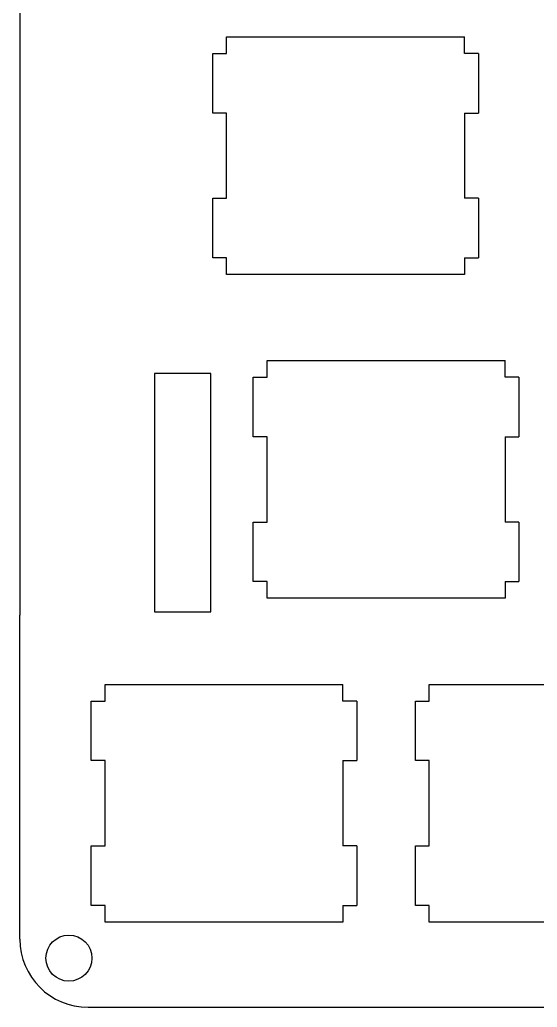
# Model space of a CAD drawing. Extents: x 16 to 306, y 20 to 120.
# Drawn here: x 16 to 46.4, y 19.8 to 77.7 of the extents above; entities that cross this region are included whole.
import ezdxf

# ---------------------------------------------------------------- set-up
doc = ezdxf.new("R2010")
doc.units = 0
doc.layers.add('LAYER_1', color=7, linetype='CONTINUOUS')

msp = doc.modelspace()

# ---------------------------------------------------------------- linework, layer by layer
at = {"layer": 'LAYER_1', "linetype": 'BYBLOCK'}
for p, q in [((16.023, 115.716), (16.023, 42.775)), ((16.023, 23.775), (16.023, 42.775)), ((20.023, 19.775), (280.468, 19.775))]:
    msp.add_line(p, q, dxfattribs=at)
msp.add_lwpolyline([(23.923, 56.968), (23.923, 42.968), (27.223, 42.968), (27.223, 56.968)], close=True, dxfattribs=at)
for points in [[(28.148, 76.718, 0), (28.219, 76.718, 0), (28.422, 76.718, 0), (28.747, 76.718, 0), (29.181, 76.718, 0), (29.712, 76.718, 0), (30.327, 76.718, 0), (31.015, 76.718, 0), (31.763, 76.718, 0), (32.56, 76.718, 0), (33.394, 76.718, 0), (34.251, 76.718, 0), (35.121, 76.718, 0), (35.99, 76.718, 0), (36.848, 76.718, 0), (37.681, 76.718, 0), (38.478, 76.718, 0), (39.226, 76.718, 0), (39.914, 76.718, 0), (40.53, 76.718, 0), (41.06, 76.718, 0), (41.494, 76.718, 0), (41.819, 76.718, 0), (42.023, 76.718, 0), (42.093, 76.718, 0)], [(28.148, 75.739, 0), (28.148, 75.744, 0), (28.148, 75.759, 0), (28.148, 75.781, 0), (28.148, 75.812, 0), (28.148, 75.849, 0), (28.148, 75.892, 0), (28.148, 75.94, 0), (28.148, 75.993, 0), (28.148, 76.049, 0), (28.148, 76.107, 0), (28.148, 76.168, 0), (28.148, 76.229, 0), (28.148, 76.29, 0), (28.148, 76.35, 0), (28.148, 76.408, 0), (28.148, 76.464, 0), (28.148, 76.517, 0), (28.148, 76.565, 0), (28.148, 76.608, 0), (28.148, 76.645, 0), (28.148, 76.676, 0), (28.148, 76.699, 0), (28.148, 76.713, 0), (28.148, 76.718, 0)], [(42.093, 75.739, 0), (42.093, 75.744, 0), (42.093, 75.759, 0), (42.093, 75.781, 0), (42.093, 75.812, 0), (42.093, 75.849, 0), (42.093, 75.892, 0), (42.093, 75.94, 0), (42.093, 75.993, 0), (42.093, 76.049, 0), (42.093, 76.107, 0), (42.093, 76.168, 0), (42.093, 76.229, 0), (42.093, 76.29, 0), (42.093, 76.35, 0), (42.093, 76.408, 0), (42.093, 76.464, 0), (42.093, 76.517, 0), (42.093, 76.565, 0), (42.093, 76.608, 0), (42.093, 76.645, 0), (42.093, 76.676, 0), (42.093, 76.699, 0), (42.093, 76.713, 0), (42.093, 76.718, 0)], [(27.337, 72.245, 0), (27.337, 72.263, 0), (27.337, 72.314, 0), (27.337, 72.396, 0), (27.337, 72.504, 0), (27.337, 72.637, 0), (27.337, 72.791, 0), (27.337, 72.964, 0), (27.337, 73.151, 0), (27.337, 73.351, 0), (27.337, 73.56, 0), (27.337, 73.774, 0), (27.337, 73.992, 0), (27.337, 74.21, 0), (27.337, 74.425, 0), (27.337, 74.634, 0), (27.337, 74.833, 0), (27.337, 75.021, 0), (27.337, 75.193, 0), (27.337, 75.348, 0), (27.337, 75.48, 0), (27.337, 75.589, 0), (27.337, 75.671, 0), (27.337, 75.722, 0), (27.337, 75.739, 0)], [(27.337, 75.739, 0), (27.341, 75.739, 0), (27.353, 75.739, 0), (27.372, 75.739, 0), (27.397, 75.739, 0), (27.428, 75.739, 0), (27.463, 75.739, 0), (27.503, 75.739, 0), (27.547, 75.739, 0), (27.593, 75.739, 0), (27.642, 75.739, 0), (27.692, 75.739, 0), (27.742, 75.739, 0), (27.793, 75.739, 0), (27.843, 75.739, 0), (27.891, 75.739, 0), (27.938, 75.739, 0), (27.981, 75.739, 0), (28.021, 75.739, 0), (28.057, 75.739, 0), (28.088, 75.739, 0), (28.113, 75.739, 0), (28.132, 75.739, 0), (28.144, 75.739, 0), (28.148, 75.739, 0)], [(42.905, 75.739, 0), (42.9, 75.739, 0), (42.889, 75.739, 0), (42.87, 75.739, 0), (42.844, 75.739, 0), (42.814, 75.739, 0), (42.778, 75.739, 0), (42.738, 75.739, 0), (42.694, 75.739, 0), (42.648, 75.739, 0), (42.599, 75.739, 0), (42.549, 75.739, 0), (42.499, 75.739, 0), (42.448, 75.739, 0), (42.398, 75.739, 0), (42.35, 75.739, 0), (42.304, 75.739, 0), (42.26, 75.739, 0), (42.22, 75.739, 0), (42.184, 75.739, 0), (42.153, 75.739, 0), (42.128, 75.739, 0), (42.109, 75.739, 0), (42.097, 75.739, 0), (42.093, 75.739, 0)], [(42.905, 75.739, 0), (42.905, 75.722, 0), (42.905, 75.671, 0), (42.905, 75.589, 0), (42.905, 75.48, 0), (42.905, 75.348, 0), (42.905, 75.193, 0), (42.905, 75.021, 0), (42.905, 74.833, 0), (42.905, 74.634, 0), (42.905, 74.425, 0), (42.905, 74.21, 0), (42.905, 73.992, 0), (42.905, 73.774, 0), (42.905, 73.56, 0), (42.905, 73.351, 0), (42.905, 73.151, 0), (42.905, 72.964, 0), (42.905, 72.791, 0), (42.905, 72.637, 0), (42.905, 72.504, 0), (42.905, 72.396, 0), (42.905, 72.314, 0), (42.905, 72.263, 0), (42.905, 72.245, 0)], [(28.148, 72.245, 0), (28.144, 72.245, 0), (28.132, 72.245, 0), (28.113, 72.245, 0), (28.088, 72.245, 0), (28.057, 72.245, 0), (28.021, 72.245, 0), (27.981, 72.245, 0), (27.938, 72.245, 0), (27.891, 72.245, 0), (27.843, 72.245, 0), (27.793, 72.245, 0), (27.742, 72.245, 0), (27.692, 72.245, 0), (27.642, 72.245, 0), (27.593, 72.245, 0), (27.547, 72.245, 0), (27.503, 72.245, 0), (27.463, 72.245, 0), (27.428, 72.245, 0), (27.397, 72.245, 0), (27.372, 72.245, 0), (27.353, 72.245, 0), (27.341, 72.245, 0), (27.337, 72.245, 0)], [(28.148, 67.245, 0), (28.148, 67.271, 0), (28.148, 67.344, 0), (28.148, 67.46, 0), (28.148, 67.616, 0), (28.148, 67.806, 0), (28.148, 68.027, 0), (28.148, 68.273, 0), (28.148, 68.542, 0), (28.148, 68.827, 0), (28.148, 69.126, 0), (28.148, 69.434, 0), (28.148, 69.745, 0), (28.148, 70.057, 0), (28.148, 70.365, 0), (28.148, 70.663, 0), (28.148, 70.949, 0), (28.148, 71.217, 0), (28.148, 71.464, 0), (28.148, 71.685, 0), (28.148, 71.875, 0), (28.148, 72.031, 0), (28.148, 72.147, 0), (28.148, 72.22, 0), (28.148, 72.245, 0)], [(42.093, 72.245, 0), (42.093, 72.22, 0), (42.093, 72.147, 0), (42.093, 72.031, 0), (42.093, 71.875, 0), (42.093, 71.685, 0), (42.093, 71.464, 0), (42.093, 71.217, 0), (42.093, 70.949, 0), (42.093, 70.663, 0), (42.093, 70.365, 0), (42.093, 70.057, 0), (42.093, 69.745, 0), (42.093, 69.434, 0), (42.093, 69.126, 0), (42.093, 68.827, 0), (42.093, 68.542, 0), (42.093, 68.273, 0), (42.093, 68.027, 0), (42.093, 67.806, 0), (42.093, 67.616, 0), (42.093, 67.46, 0), (42.093, 67.344, 0), (42.093, 67.271, 0), (42.093, 67.245, 0)], [(42.093, 72.245, 0), (42.097, 72.245, 0), (42.109, 72.245, 0), (42.128, 72.245, 0), (42.153, 72.245, 0), (42.184, 72.245, 0), (42.22, 72.245, 0), (42.26, 72.245, 0), (42.304, 72.245, 0), (42.35, 72.245, 0), (42.398, 72.245, 0), (42.448, 72.245, 0), (42.499, 72.245, 0), (42.549, 72.245, 0), (42.599, 72.245, 0), (42.648, 72.245, 0), (42.694, 72.245, 0), (42.738, 72.245, 0), (42.778, 72.245, 0), (42.814, 72.245, 0), (42.844, 72.245, 0), (42.87, 72.245, 0), (42.889, 72.245, 0), (42.9, 72.245, 0), (42.905, 72.245, 0)], [(27.337, 63.751, 0), (27.337, 63.769, 0), (27.337, 63.82, 0), (27.337, 63.902, 0), (27.337, 64.01, 0), (27.337, 64.143, 0), (27.337, 64.297, 0), (27.337, 64.47, 0), (27.337, 64.657, 0), (27.337, 64.857, 0), (27.337, 65.066, 0), (27.337, 65.281, 0), (27.337, 65.498, 0), (27.337, 65.716, 0), (27.337, 65.931, 0), (27.337, 66.14, 0), (27.337, 66.34, 0), (27.337, 66.527, 0), (27.337, 66.699, 0), (27.337, 66.854, 0), (27.337, 66.987, 0), (27.337, 67.095, 0), (27.337, 67.177, 0), (27.337, 67.228, 0), (27.337, 67.245, 0)], [(27.337, 67.245, 0), (27.341, 67.245, 0), (27.353, 67.245, 0), (27.372, 67.245, 0), (27.397, 67.245, 0), (27.428, 67.245, 0), (27.463, 67.245, 0), (27.503, 67.245, 0), (27.547, 67.245, 0), (27.593, 67.245, 0), (27.642, 67.245, 0), (27.692, 67.245, 0), (27.742, 67.245, 0), (27.793, 67.245, 0), (27.843, 67.245, 0), (27.891, 67.245, 0), (27.938, 67.245, 0), (27.981, 67.245, 0), (28.021, 67.245, 0), (28.057, 67.245, 0), (28.088, 67.245, 0), (28.113, 67.245, 0), (28.132, 67.245, 0), (28.144, 67.245, 0), (28.148, 67.245, 0)], [(42.905, 67.245, 0), (42.9, 67.245, 0), (42.889, 67.245, 0), (42.87, 67.245, 0), (42.844, 67.245, 0), (42.814, 67.245, 0), (42.778, 67.245, 0), (42.738, 67.245, 0), (42.694, 67.245, 0), (42.648, 67.245, 0), (42.599, 67.245, 0), (42.549, 67.245, 0), (42.499, 67.245, 0), (42.448, 67.245, 0), (42.398, 67.245, 0), (42.35, 67.245, 0), (42.304, 67.245, 0), (42.26, 67.245, 0), (42.22, 67.245, 0), (42.184, 67.245, 0), (42.153, 67.245, 0), (42.128, 67.245, 0), (42.109, 67.245, 0), (42.097, 67.245, 0), (42.093, 67.245, 0)], [(42.905, 67.245, 0), (42.905, 67.228, 0), (42.905, 67.177, 0), (42.905, 67.095, 0), (42.905, 66.987, 0), (42.905, 66.854, 0), (42.905, 66.699, 0), (42.905, 66.527, 0), (42.905, 66.34, 0), (42.905, 66.14, 0), (42.905, 65.931, 0), (42.905, 65.716, 0), (42.905, 65.498, 0), (42.905, 65.281, 0), (42.905, 65.066, 0), (42.905, 64.857, 0), (42.905, 64.657, 0), (42.905, 64.47, 0), (42.905, 64.297, 0), (42.905, 64.143, 0), (42.905, 64.01, 0), (42.905, 63.902, 0), (42.905, 63.82, 0), (42.905, 63.769, 0), (42.905, 63.751, 0)], [(28.148, 63.751, 0), (28.144, 63.751, 0), (28.132, 63.751, 0), (28.113, 63.751, 0), (28.088, 63.751, 0), (28.057, 63.751, 0), (28.021, 63.751, 0), (27.981, 63.751, 0), (27.938, 63.751, 0), (27.891, 63.751, 0), (27.843, 63.751, 0), (27.793, 63.751, 0), (27.742, 63.751, 0), (27.692, 63.751, 0), (27.642, 63.751, 0), (27.593, 63.751, 0), (27.547, 63.751, 0), (27.503, 63.751, 0), (27.463, 63.751, 0), (27.428, 63.751, 0), (27.397, 63.751, 0), (27.372, 63.751, 0), (27.353, 63.751, 0), (27.341, 63.751, 0), (27.337, 63.751, 0)], [(28.148, 62.773, 0), (28.148, 62.778, 0), (28.148, 62.792, 0), (28.148, 62.815, 0), (28.148, 62.845, 0), (28.148, 62.883, 0), (28.148, 62.926, 0), (28.148, 62.974, 0), (28.148, 63.027, 0), (28.148, 63.082, 0), (28.148, 63.141, 0), (28.148, 63.201, 0), (28.148, 63.262, 0), (28.148, 63.323, 0), (28.148, 63.383, 0), (28.148, 63.442, 0), (28.148, 63.498, 0), (28.148, 63.55, 0), (28.148, 63.599, 0), (28.148, 63.642, 0), (28.148, 63.679, 0), (28.148, 63.709, 0), (28.148, 63.732, 0), (28.148, 63.747, 0), (28.148, 63.751, 0)], [(42.093, 63.751, 0), (42.097, 63.751, 0), (42.109, 63.751, 0), (42.128, 63.751, 0), (42.153, 63.751, 0), (42.184, 63.751, 0), (42.22, 63.751, 0), (42.26, 63.751, 0), (42.304, 63.751, 0), (42.35, 63.751, 0), (42.398, 63.751, 0), (42.448, 63.751, 0), (42.499, 63.751, 0), (42.549, 63.751, 0), (42.599, 63.751, 0), (42.648, 63.751, 0), (42.694, 63.751, 0), (42.738, 63.751, 0), (42.778, 63.751, 0), (42.814, 63.751, 0), (42.844, 63.751, 0), (42.87, 63.751, 0), (42.889, 63.751, 0), (42.9, 63.751, 0), (42.905, 63.751, 0)], [(42.093, 63.751, 0), (42.093, 63.747, 0), (42.093, 63.732, 0), (42.093, 63.709, 0), (42.093, 63.679, 0), (42.093, 63.642, 0), (42.093, 63.599, 0), (42.093, 63.55, 0), (42.093, 63.498, 0), (42.093, 63.442, 0), (42.093, 63.383, 0), (42.093, 63.323, 0), (42.093, 63.262, 0), (42.093, 63.201, 0), (42.093, 63.141, 0), (42.093, 63.082, 0), (42.093, 63.027, 0), (42.093, 62.974, 0), (42.093, 62.926, 0), (42.093, 62.883, 0), (42.093, 62.845, 0), (42.093, 62.815, 0), (42.093, 62.792, 0), (42.093, 62.778, 0), (42.093, 62.773, 0)], [(42.093, 62.773, 0), (42.023, 62.773, 0), (41.819, 62.773, 0), (41.494, 62.773, 0), (41.06, 62.773, 0), (40.53, 62.773, 0), (39.914, 62.773, 0), (39.226, 62.773, 0), (38.478, 62.773, 0), (37.681, 62.773, 0), (36.848, 62.773, 0), (35.99, 62.773, 0), (35.121, 62.773, 0), (34.251, 62.773, 0), (33.394, 62.773, 0), (32.56, 62.773, 0), (31.763, 62.773, 0), (31.015, 62.773, 0), (30.327, 62.773, 0), (29.712, 62.773, 0), (29.181, 62.773, 0), (28.747, 62.773, 0), (28.422, 62.773, 0), (28.219, 62.773, 0), (28.148, 62.773, 0)], [(30.523, 57.718, 0), (30.594, 57.718, 0), (30.797, 57.718, 0), (31.122, 57.718, 0), (31.556, 57.718, 0), (32.087, 57.718, 0), (32.702, 57.718, 0), (33.39, 57.718, 0), (34.138, 57.718, 0), (34.935, 57.718, 0), (35.769, 57.718, 0), (36.626, 57.718, 0), (37.496, 57.718, 0), (38.365, 57.718, 0), (39.223, 57.718, 0), (40.056, 57.718, 0), (40.853, 57.718, 0), (41.601, 57.718, 0), (42.289, 57.718, 0), (42.905, 57.718, 0), (43.435, 57.718, 0), (43.869, 57.718, 0), (44.194, 57.718, 0), (44.398, 57.718, 0), (44.468, 57.718, 0)], [(30.523, 56.739, 0), (30.523, 56.744, 0), (30.523, 56.759, 0), (30.523, 56.781, 0), (30.523, 56.812, 0), (30.523, 56.849, 0), (30.523, 56.892, 0), (30.523, 56.94, 0), (30.523, 56.993, 0), (30.523, 57.049, 0), (30.523, 57.107, 0), (30.523, 57.168, 0), (30.523, 57.229, 0), (30.523, 57.29, 0), (30.523, 57.35, 0), (30.523, 57.408, 0), (30.523, 57.464, 0), (30.523, 57.517, 0), (30.523, 57.565, 0), (30.523, 57.608, 0), (30.523, 57.645, 0), (30.523, 57.676, 0), (30.523, 57.699, 0), (30.523, 57.713, 0), (30.523, 57.718, 0)], [(44.468, 56.739, 0), (44.468, 56.744, 0), (44.468, 56.759, 0), (44.468, 56.781, 0), (44.468, 56.812, 0), (44.468, 56.849, 0), (44.468, 56.892, 0), (44.468, 56.94, 0), (44.468, 56.993, 0), (44.468, 57.049, 0), (44.468, 57.107, 0), (44.468, 57.168, 0), (44.468, 57.229, 0), (44.468, 57.29, 0), (44.468, 57.35, 0), (44.468, 57.408, 0), (44.468, 57.464, 0), (44.468, 57.517, 0), (44.468, 57.565, 0), (44.468, 57.608, 0), (44.468, 57.645, 0), (44.468, 57.676, 0), (44.468, 57.699, 0), (44.468, 57.713, 0), (44.468, 57.718, 0)], [(29.712, 53.245, 0), (29.712, 53.263, 0), (29.712, 53.314, 0), (29.712, 53.396, 0), (29.712, 53.504, 0), (29.712, 53.637, 0), (29.712, 53.791, 0), (29.712, 53.964, 0), (29.712, 54.151, 0), (29.712, 54.351, 0), (29.712, 54.56, 0), (29.712, 54.774, 0), (29.712, 54.992, 0), (29.712, 55.21, 0), (29.712, 55.425, 0), (29.712, 55.634, 0), (29.712, 55.833, 0), (29.712, 56.021, 0), (29.712, 56.193, 0), (29.712, 56.348, 0), (29.712, 56.48, 0), (29.712, 56.589, 0), (29.712, 56.671, 0), (29.712, 56.722, 0), (29.712, 56.739, 0)], [(29.712, 56.739, 0), (29.716, 56.739, 0), (29.728, 56.739, 0), (29.747, 56.739, 0), (29.772, 56.739, 0), (29.803, 56.739, 0), (29.838, 56.739, 0), (29.878, 56.739, 0), (29.922, 56.739, 0), (29.968, 56.739, 0), (30.017, 56.739, 0), (30.067, 56.739, 0), (30.117, 56.739, 0), (30.168, 56.739, 0), (30.218, 56.739, 0), (30.266, 56.739, 0), (30.313, 56.739, 0), (30.356, 56.739, 0), (30.396, 56.739, 0), (30.432, 56.739, 0), (30.463, 56.739, 0), (30.488, 56.739, 0), (30.507, 56.739, 0), (30.519, 56.739, 0), (30.523, 56.739, 0)], [(45.28, 56.739, 0), (45.275, 56.739, 0), (45.264, 56.739, 0), (45.245, 56.739, 0), (45.219, 56.739, 0), (45.189, 56.739, 0), (45.153, 56.739, 0), (45.113, 56.739, 0), (45.069, 56.739, 0), (45.023, 56.739, 0), (44.974, 56.739, 0), (44.924, 56.739, 0), (44.874, 56.739, 0), (44.823, 56.739, 0), (44.773, 56.739, 0), (44.725, 56.739, 0), (44.679, 56.739, 0), (44.635, 56.739, 0), (44.595, 56.739, 0), (44.559, 56.739, 0), (44.528, 56.739, 0), (44.503, 56.739, 0), (44.484, 56.739, 0), (44.472, 56.739, 0), (44.468, 56.739, 0)], [(45.28, 56.739, 0), (45.28, 56.722, 0), (45.28, 56.671, 0), (45.28, 56.589, 0), (45.28, 56.48, 0), (45.28, 56.348, 0), (45.28, 56.193, 0), (45.28, 56.021, 0), (45.28, 55.833, 0), (45.28, 55.634, 0), (45.28, 55.425, 0), (45.28, 55.21, 0), (45.28, 54.992, 0), (45.28, 54.774, 0), (45.28, 54.56, 0), (45.28, 54.351, 0), (45.28, 54.151, 0), (45.28, 53.964, 0), (45.28, 53.791, 0), (45.28, 53.637, 0), (45.28, 53.504, 0), (45.28, 53.396, 0), (45.28, 53.314, 0), (45.28, 53.263, 0), (45.28, 53.245, 0)], [(30.523, 53.245, 0), (30.519, 53.245, 0), (30.507, 53.245, 0), (30.488, 53.245, 0), (30.463, 53.245, 0), (30.432, 53.245, 0), (30.396, 53.245, 0), (30.356, 53.245, 0), (30.313, 53.245, 0), (30.266, 53.245, 0), (30.218, 53.245, 0), (30.168, 53.245, 0), (30.117, 53.245, 0), (30.067, 53.245, 0), (30.017, 53.245, 0), (29.968, 53.245, 0), (29.922, 53.245, 0), (29.878, 53.245, 0), (29.838, 53.245, 0), (29.803, 53.245, 0), (29.772, 53.245, 0), (29.747, 53.245, 0), (29.728, 53.245, 0), (29.716, 53.245, 0), (29.712, 53.245, 0)], [(30.523, 48.245, 0), (30.523, 48.271, 0), (30.523, 48.344, 0), (30.523, 48.46, 0), (30.523, 48.616, 0), (30.523, 48.806, 0), (30.523, 49.027, 0), (30.523, 49.273, 0), (30.523, 49.542, 0), (30.523, 49.827, 0), (30.523, 50.126, 0), (30.523, 50.434, 0), (30.523, 50.745, 0), (30.523, 51.057, 0), (30.523, 51.365, 0), (30.523, 51.663, 0), (30.523, 51.949, 0), (30.523, 52.217, 0), (30.523, 52.464, 0), (30.523, 52.685, 0), (30.523, 52.875, 0), (30.523, 53.031, 0), (30.523, 53.147, 0), (30.523, 53.22, 0), (30.523, 53.245, 0)], [(44.468, 53.245, 0), (44.468, 53.22, 0), (44.468, 53.147, 0), (44.468, 53.031, 0), (44.468, 52.875, 0), (44.468, 52.685, 0), (44.468, 52.464, 0), (44.468, 52.217, 0), (44.468, 51.949, 0), (44.468, 51.663, 0), (44.468, 51.365, 0), (44.468, 51.057, 0), (44.468, 50.745, 0), (44.468, 50.434, 0), (44.468, 50.126, 0), (44.468, 49.827, 0), (44.468, 49.542, 0), (44.468, 49.273, 0), (44.468, 49.027, 0), (44.468, 48.806, 0), (44.468, 48.616, 0), (44.468, 48.46, 0), (44.468, 48.344, 0), (44.468, 48.271, 0), (44.468, 48.245, 0)], [(44.468, 53.245, 0), (44.472, 53.245, 0), (44.484, 53.245, 0), (44.503, 53.245, 0), (44.528, 53.245, 0), (44.559, 53.245, 0), (44.595, 53.245, 0), (44.635, 53.245, 0), (44.679, 53.245, 0), (44.725, 53.245, 0), (44.773, 53.245, 0), (44.823, 53.245, 0), (44.874, 53.245, 0), (44.924, 53.245, 0), (44.974, 53.245, 0), (45.023, 53.245, 0), (45.069, 53.245, 0), (45.113, 53.245, 0), (45.153, 53.245, 0), (45.189, 53.245, 0), (45.219, 53.245, 0), (45.245, 53.245, 0), (45.264, 53.245, 0), (45.275, 53.245, 0), (45.28, 53.245, 0)], [(29.712, 44.751, 0), (29.712, 44.769, 0), (29.712, 44.82, 0), (29.712, 44.902, 0), (29.712, 45.01, 0), (29.712, 45.143, 0), (29.712, 45.297, 0), (29.712, 45.47, 0), (29.712, 45.657, 0), (29.712, 45.857, 0), (29.712, 46.066, 0), (29.712, 46.281, 0), (29.712, 46.498, 0), (29.712, 46.716, 0), (29.712, 46.931, 0), (29.712, 47.14, 0), (29.712, 47.34, 0), (29.712, 47.527, 0), (29.712, 47.699, 0), (29.712, 47.854, 0), (29.712, 47.987, 0), (29.712, 48.095, 0), (29.712, 48.177, 0), (29.712, 48.228, 0), (29.712, 48.245, 0)], [(29.712, 48.245, 0), (29.716, 48.245, 0), (29.728, 48.245, 0), (29.747, 48.245, 0), (29.772, 48.245, 0), (29.803, 48.245, 0), (29.838, 48.245, 0), (29.878, 48.245, 0), (29.922, 48.245, 0), (29.968, 48.245, 0), (30.017, 48.245, 0), (30.067, 48.245, 0), (30.117, 48.245, 0), (30.168, 48.245, 0), (30.218, 48.245, 0), (30.266, 48.245, 0), (30.313, 48.245, 0), (30.356, 48.245, 0), (30.396, 48.245, 0), (30.432, 48.245, 0), (30.463, 48.245, 0), (30.488, 48.245, 0), (30.507, 48.245, 0), (30.519, 48.245, 0), (30.523, 48.245, 0)], [(45.28, 48.245, 0), (45.275, 48.245, 0), (45.264, 48.245, 0), (45.245, 48.245, 0), (45.219, 48.245, 0), (45.189, 48.245, 0), (45.153, 48.245, 0), (45.113, 48.245, 0), (45.069, 48.245, 0), (45.023, 48.245, 0), (44.974, 48.245, 0), (44.924, 48.245, 0), (44.874, 48.245, 0), (44.823, 48.245, 0), (44.773, 48.245, 0), (44.725, 48.245, 0), (44.679, 48.245, 0), (44.635, 48.245, 0), (44.595, 48.245, 0), (44.559, 48.245, 0), (44.528, 48.245, 0), (44.503, 48.245, 0), (44.484, 48.245, 0), (44.472, 48.245, 0), (44.468, 48.245, 0)], [(45.28, 48.245, 0), (45.28, 48.228, 0), (45.28, 48.177, 0), (45.28, 48.095, 0), (45.28, 47.987, 0), (45.28, 47.854, 0), (45.28, 47.699, 0), (45.28, 47.527, 0), (45.28, 47.34, 0), (45.28, 47.14, 0), (45.28, 46.931, 0), (45.28, 46.716, 0), (45.28, 46.498, 0), (45.28, 46.281, 0), (45.28, 46.066, 0), (45.28, 45.857, 0), (45.28, 45.657, 0), (45.28, 45.47, 0), (45.28, 45.297, 0), (45.28, 45.143, 0), (45.28, 45.01, 0), (45.28, 44.902, 0), (45.28, 44.82, 0), (45.28, 44.769, 0), (45.28, 44.751, 0)], [(30.523, 44.751, 0), (30.519, 44.751, 0), (30.507, 44.751, 0), (30.488, 44.751, 0), (30.463, 44.751, 0), (30.432, 44.751, 0), (30.396, 44.751, 0), (30.356, 44.751, 0), (30.313, 44.751, 0), (30.266, 44.751, 0), (30.218, 44.751, 0), (30.168, 44.751, 0), (30.117, 44.751, 0), (30.067, 44.751, 0), (30.017, 44.751, 0), (29.968, 44.751, 0), (29.922, 44.751, 0), (29.878, 44.751, 0), (29.838, 44.751, 0), (29.803, 44.751, 0), (29.772, 44.751, 0), (29.747, 44.751, 0), (29.728, 44.751, 0), (29.716, 44.751, 0), (29.712, 44.751, 0)], [(30.523, 43.773, 0), (30.523, 43.778, 0), (30.523, 43.792, 0), (30.523, 43.815, 0), (30.523, 43.845, 0), (30.523, 43.883, 0), (30.523, 43.926, 0), (30.523, 43.974, 0), (30.523, 44.027, 0), (30.523, 44.082, 0), (30.523, 44.141, 0), (30.523, 44.201, 0), (30.523, 44.262, 0), (30.523, 44.323, 0), (30.523, 44.383, 0), (30.523, 44.442, 0), (30.523, 44.498, 0), (30.523, 44.55, 0), (30.523, 44.599, 0), (30.523, 44.642, 0), (30.523, 44.679, 0), (30.523, 44.709, 0), (30.523, 44.732, 0), (30.523, 44.747, 0), (30.523, 44.751, 0)], [(44.468, 44.751, 0), (44.472, 44.751, 0), (44.484, 44.751, 0), (44.503, 44.751, 0), (44.528, 44.751, 0), (44.559, 44.751, 0), (44.595, 44.751, 0), (44.635, 44.751, 0), (44.679, 44.751, 0), (44.725, 44.751, 0), (44.773, 44.751, 0), (44.823, 44.751, 0), (44.874, 44.751, 0), (44.924, 44.751, 0), (44.974, 44.751, 0), (45.023, 44.751, 0), (45.069, 44.751, 0), (45.113, 44.751, 0), (45.153, 44.751, 0), (45.189, 44.751, 0), (45.219, 44.751, 0), (45.245, 44.751, 0), (45.264, 44.751, 0), (45.275, 44.751, 0), (45.28, 44.751, 0)], [(44.468, 44.751, 0), (44.468, 44.747, 0), (44.468, 44.732, 0), (44.468, 44.709, 0), (44.468, 44.679, 0), (44.468, 44.642, 0), (44.468, 44.599, 0), (44.468, 44.55, 0), (44.468, 44.498, 0), (44.468, 44.442, 0), (44.468, 44.383, 0), (44.468, 44.323, 0), (44.468, 44.262, 0), (44.468, 44.201, 0), (44.468, 44.141, 0), (44.468, 44.082, 0), (44.468, 44.027, 0), (44.468, 43.974, 0), (44.468, 43.926, 0), (44.468, 43.883, 0), (44.468, 43.845, 0), (44.468, 43.815, 0), (44.468, 43.792, 0), (44.468, 43.778, 0), (44.468, 43.773, 0)], [(44.468, 43.773, 0), (44.398, 43.773, 0), (44.194, 43.773, 0), (43.869, 43.773, 0), (43.435, 43.773, 0), (42.905, 43.773, 0), (42.289, 43.773, 0), (41.601, 43.773, 0), (40.853, 43.773, 0), (40.056, 43.773, 0), (39.223, 43.773, 0), (38.365, 43.773, 0), (37.496, 43.773, 0), (36.626, 43.773, 0), (35.769, 43.773, 0), (34.935, 43.773, 0), (34.138, 43.773, 0), (33.39, 43.773, 0), (32.702, 43.773, 0), (32.087, 43.773, 0), (31.556, 43.773, 0), (31.122, 43.773, 0), (30.797, 43.773, 0), (30.594, 43.773, 0), (30.523, 43.773, 0)], [(21.023, 38.718, 0), (21.094, 38.718, 0), (21.297, 38.718, 0), (21.622, 38.718, 0), (22.056, 38.718, 0), (22.587, 38.718, 0), (23.202, 38.718, 0), (23.89, 38.718, 0), (24.638, 38.718, 0), (25.435, 38.718, 0), (26.269, 38.718, 0), (27.126, 38.718, 0), (27.996, 38.718, 0), (28.865, 38.718, 0), (29.723, 38.718, 0), (30.556, 38.718, 0), (31.353, 38.718, 0), (32.101, 38.718, 0), (32.789, 38.718, 0), (33.405, 38.718, 0), (33.935, 38.718, 0), (34.369, 38.718, 0), (34.694, 38.718, 0), (34.898, 38.718, 0), (34.968, 38.718, 0)], [(21.023, 37.739, 0), (21.023, 37.744, 0), (21.023, 37.759, 0), (21.023, 37.781, 0), (21.023, 37.812, 0), (21.023, 37.849, 0), (21.023, 37.892, 0), (21.023, 37.94, 0), (21.023, 37.993, 0), (21.023, 38.049, 0), (21.023, 38.107, 0), (21.023, 38.168, 0), (21.023, 38.229, 0), (21.023, 38.29, 0), (21.023, 38.35, 0), (21.023, 38.408, 0), (21.023, 38.464, 0), (21.023, 38.517, 0), (21.023, 38.565, 0), (21.023, 38.608, 0), (21.023, 38.645, 0), (21.023, 38.676, 0), (21.023, 38.699, 0), (21.023, 38.713, 0), (21.023, 38.718, 0)], [(34.968, 37.739, 0), (34.968, 37.744, 0), (34.968, 37.759, 0), (34.968, 37.781, 0), (34.968, 37.812, 0), (34.968, 37.849, 0), (34.968, 37.892, 0), (34.968, 37.94, 0), (34.968, 37.993, 0), (34.968, 38.049, 0), (34.968, 38.107, 0), (34.968, 38.168, 0), (34.968, 38.229, 0), (34.968, 38.29, 0), (34.968, 38.35, 0), (34.968, 38.408, 0), (34.968, 38.464, 0), (34.968, 38.517, 0), (34.968, 38.565, 0), (34.968, 38.608, 0), (34.968, 38.645, 0), (34.968, 38.676, 0), (34.968, 38.699, 0), (34.968, 38.713, 0), (34.968, 38.718, 0)], [(40.023, 38.718, 0), (40.094, 38.718, 0), (40.297, 38.718, 0), (40.622, 38.718, 0), (41.056, 38.718, 0), (41.587, 38.718, 0), (42.202, 38.718, 0), (42.89, 38.718, 0), (43.638, 38.718, 0), (44.435, 38.718, 0), (45.269, 38.718, 0), (46.126, 38.718, 0), (46.996, 38.718, 0)], [(40.023, 37.739, 0), (40.023, 37.744, 0), (40.023, 37.759, 0), (40.023, 37.781, 0), (40.023, 37.812, 0), (40.023, 37.849, 0), (40.023, 37.892, 0), (40.023, 37.94, 0), (40.023, 37.993, 0), (40.023, 38.049, 0), (40.023, 38.107, 0), (40.023, 38.168, 0), (40.023, 38.229, 0), (40.023, 38.29, 0), (40.023, 38.35, 0), (40.023, 38.408, 0), (40.023, 38.464, 0), (40.023, 38.517, 0), (40.023, 38.565, 0), (40.023, 38.608, 0), (40.023, 38.645, 0), (40.023, 38.676, 0), (40.023, 38.699, 0), (40.023, 38.713, 0), (40.023, 38.718, 0)], [(20.212, 34.245, 0), (20.212, 34.263, 0), (20.212, 34.314, 0), (20.212, 34.396, 0), (20.212, 34.504, 0), (20.212, 34.637, 0), (20.212, 34.791, 0), (20.212, 34.964, 0), (20.212, 35.151, 0), (20.212, 35.351, 0), (20.212, 35.56, 0), (20.212, 35.774, 0), (20.212, 35.992, 0), (20.212, 36.21, 0), (20.212, 36.425, 0), (20.212, 36.634, 0), (20.212, 36.833, 0), (20.212, 37.021, 0), (20.212, 37.193, 0), (20.212, 37.348, 0), (20.212, 37.48, 0), (20.212, 37.589, 0), (20.212, 37.671, 0), (20.212, 37.722, 0), (20.212, 37.739, 0)], [(20.212, 37.739, 0), (20.216, 37.739, 0), (20.228, 37.739, 0), (20.247, 37.739, 0), (20.272, 37.739, 0), (20.303, 37.739, 0), (20.338, 37.739, 0), (20.378, 37.739, 0), (20.422, 37.739, 0), (20.468, 37.739, 0), (20.517, 37.739, 0), (20.567, 37.739, 0), (20.617, 37.739, 0), (20.668, 37.739, 0), (20.718, 37.739, 0), (20.766, 37.739, 0), (20.813, 37.739, 0), (20.856, 37.739, 0), (20.896, 37.739, 0), (20.932, 37.739, 0), (20.963, 37.739, 0), (20.988, 37.739, 0), (21.007, 37.739, 0), (21.019, 37.739, 0), (21.023, 37.739, 0)], [(35.78, 37.739, 0), (35.775, 37.739, 0), (35.764, 37.739, 0), (35.745, 37.739, 0), (35.719, 37.739, 0), (35.689, 37.739, 0), (35.653, 37.739, 0), (35.613, 37.739, 0), (35.569, 37.739, 0), (35.523, 37.739, 0), (35.474, 37.739, 0), (35.424, 37.739, 0), (35.374, 37.739, 0), (35.323, 37.739, 0), (35.273, 37.739, 0), (35.225, 37.739, 0), (35.179, 37.739, 0), (35.135, 37.739, 0), (35.095, 37.739, 0), (35.059, 37.739, 0), (35.028, 37.739, 0), (35.003, 37.739, 0), (34.984, 37.739, 0), (34.972, 37.739, 0), (34.968, 37.739, 0)], [(35.78, 37.739, 0), (35.78, 37.722, 0), (35.78, 37.671, 0), (35.78, 37.589, 0), (35.78, 37.48, 0), (35.78, 37.348, 0), (35.78, 37.193, 0), (35.78, 37.021, 0), (35.78, 36.833, 0), (35.78, 36.634, 0), (35.78, 36.425, 0), (35.78, 36.21, 0), (35.78, 35.992, 0), (35.78, 35.774, 0), (35.78, 35.56, 0), (35.78, 35.351, 0), (35.78, 35.151, 0), (35.78, 34.964, 0), (35.78, 34.791, 0), (35.78, 34.637, 0), (35.78, 34.504, 0), (35.78, 34.396, 0), (35.78, 34.314, 0), (35.78, 34.263, 0), (35.78, 34.245, 0)], [(39.212, 34.245, 0), (39.212, 34.263, 0), (39.212, 34.314, 0), (39.212, 34.396, 0), (39.212, 34.504, 0), (39.212, 34.637, 0), (39.212, 34.791, 0), (39.212, 34.964, 0), (39.212, 35.151, 0), (39.212, 35.351, 0), (39.212, 35.56, 0), (39.212, 35.774, 0), (39.212, 35.992, 0), (39.212, 36.21, 0), (39.212, 36.425, 0), (39.212, 36.634, 0), (39.212, 36.833, 0), (39.212, 37.021, 0), (39.212, 37.193, 0), (39.212, 37.348, 0), (39.212, 37.48, 0), (39.212, 37.589, 0), (39.212, 37.671, 0), (39.212, 37.722, 0), (39.212, 37.739, 0)], [(39.212, 37.739, 0), (39.216, 37.739, 0), (39.228, 37.739, 0), (39.247, 37.739, 0), (39.272, 37.739, 0), (39.303, 37.739, 0), (39.338, 37.739, 0), (39.378, 37.739, 0), (39.422, 37.739, 0), (39.468, 37.739, 0), (39.517, 37.739, 0), (39.567, 37.739, 0), (39.617, 37.739, 0), (39.668, 37.739, 0), (39.718, 37.739, 0), (39.766, 37.739, 0), (39.813, 37.739, 0), (39.856, 37.739, 0), (39.896, 37.739, 0), (39.932, 37.739, 0), (39.963, 37.739, 0), (39.988, 37.739, 0), (40.007, 37.739, 0), (40.019, 37.739, 0), (40.023, 37.739, 0)], [(21.023, 34.245, 0), (21.019, 34.245, 0), (21.007, 34.245, 0), (20.988, 34.245, 0), (20.963, 34.245, 0), (20.932, 34.245, 0), (20.896, 34.245, 0), (20.856, 34.245, 0), (20.813, 34.245, 0), (20.766, 34.245, 0), (20.718, 34.245, 0), (20.668, 34.245, 0), (20.617, 34.245, 0), (20.567, 34.245, 0), (20.517, 34.245, 0), (20.468, 34.245, 0), (20.422, 34.245, 0), (20.378, 34.245, 0), (20.338, 34.245, 0), (20.303, 34.245, 0), (20.272, 34.245, 0), (20.247, 34.245, 0), (20.228, 34.245, 0), (20.216, 34.245, 0), (20.212, 34.245, 0)], [(21.023, 29.245, 0), (21.023, 29.271, 0), (21.023, 29.344, 0), (21.023, 29.46, 0), (21.023, 29.616, 0), (21.023, 29.806, 0), (21.023, 30.027, 0), (21.023, 30.273, 0), (21.023, 30.542, 0), (21.023, 30.827, 0), (21.023, 31.126, 0), (21.023, 31.434, 0), (21.023, 31.745, 0), (21.023, 32.057, 0), (21.023, 32.365, 0), (21.023, 32.663, 0), (21.023, 32.949, 0), (21.023, 33.217, 0), (21.023, 33.464, 0), (21.023, 33.685, 0), (21.023, 33.875, 0), (21.023, 34.031, 0), (21.023, 34.147, 0), (21.023, 34.22, 0), (21.023, 34.245, 0)], [(34.968, 34.245, 0), (34.968, 34.22, 0), (34.968, 34.147, 0), (34.968, 34.031, 0), (34.968, 33.875, 0), (34.968, 33.685, 0), (34.968, 33.464, 0), (34.968, 33.217, 0), (34.968, 32.949, 0), (34.968, 32.663, 0), (34.968, 32.365, 0), (34.968, 32.057, 0), (34.968, 31.745, 0), (34.968, 31.434, 0), (34.968, 31.126, 0), (34.968, 30.827, 0), (34.968, 30.542, 0), (34.968, 30.273, 0), (34.968, 30.027, 0), (34.968, 29.806, 0), (34.968, 29.616, 0), (34.968, 29.46, 0), (34.968, 29.344, 0), (34.968, 29.271, 0), (34.968, 29.245, 0)], [(34.968, 34.245, 0), (34.972, 34.245, 0), (34.984, 34.245, 0), (35.003, 34.245, 0), (35.028, 34.245, 0), (35.059, 34.245, 0), (35.095, 34.245, 0), (35.135, 34.245, 0), (35.179, 34.245, 0), (35.225, 34.245, 0), (35.273, 34.245, 0), (35.323, 34.245, 0), (35.374, 34.245, 0), (35.424, 34.245, 0), (35.474, 34.245, 0), (35.523, 34.245, 0), (35.569, 34.245, 0), (35.613, 34.245, 0), (35.653, 34.245, 0), (35.689, 34.245, 0), (35.719, 34.245, 0), (35.745, 34.245, 0), (35.764, 34.245, 0), (35.775, 34.245, 0), (35.78, 34.245, 0)], [(40.023, 34.245, 0), (40.019, 34.245, 0), (40.007, 34.245, 0), (39.988, 34.245, 0), (39.963, 34.245, 0), (39.932, 34.245, 0), (39.896, 34.245, 0), (39.856, 34.245, 0), (39.813, 34.245, 0), (39.766, 34.245, 0), (39.718, 34.245, 0), (39.668, 34.245, 0), (39.617, 34.245, 0), (39.567, 34.245, 0), (39.517, 34.245, 0), (39.468, 34.245, 0), (39.422, 34.245, 0), (39.378, 34.245, 0), (39.338, 34.245, 0), (39.303, 34.245, 0), (39.272, 34.245, 0), (39.247, 34.245, 0), (39.228, 34.245, 0), (39.216, 34.245, 0), (39.212, 34.245, 0)], [(40.023, 29.245, 0), (40.023, 29.271, 0), (40.023, 29.344, 0), (40.023, 29.46, 0), (40.023, 29.616, 0), (40.023, 29.806, 0), (40.023, 30.027, 0), (40.023, 30.273, 0), (40.023, 30.542, 0), (40.023, 30.827, 0), (40.023, 31.126, 0), (40.023, 31.434, 0), (40.023, 31.745, 0), (40.023, 32.057, 0), (40.023, 32.365, 0), (40.023, 32.663, 0), (40.023, 32.949, 0), (40.023, 33.217, 0), (40.023, 33.464, 0), (40.023, 33.685, 0), (40.023, 33.875, 0), (40.023, 34.031, 0), (40.023, 34.147, 0), (40.023, 34.22, 0), (40.023, 34.245, 0)], [(20.212, 25.751, 0), (20.212, 25.769, 0), (20.212, 25.82, 0), (20.212, 25.902, 0), (20.212, 26.01, 0), (20.212, 26.143, 0), (20.212, 26.297, 0), (20.212, 26.47, 0), (20.212, 26.657, 0), (20.212, 26.857, 0), (20.212, 27.066, 0), (20.212, 27.281, 0), (20.212, 27.498, 0), (20.212, 27.716, 0), (20.212, 27.931, 0), (20.212, 28.14, 0), (20.212, 28.34, 0), (20.212, 28.527, 0), (20.212, 28.699, 0), (20.212, 28.854, 0), (20.212, 28.987, 0), (20.212, 29.095, 0), (20.212, 29.177, 0), (20.212, 29.228, 0), (20.212, 29.245, 0)], [(20.212, 29.245, 0), (20.216, 29.245, 0), (20.228, 29.245, 0), (20.247, 29.245, 0), (20.272, 29.245, 0), (20.303, 29.245, 0), (20.338, 29.245, 0), (20.378, 29.245, 0), (20.422, 29.245, 0), (20.468, 29.245, 0), (20.517, 29.245, 0), (20.567, 29.245, 0), (20.617, 29.245, 0), (20.668, 29.245, 0), (20.718, 29.245, 0), (20.766, 29.245, 0), (20.813, 29.245, 0), (20.856, 29.245, 0), (20.896, 29.245, 0), (20.932, 29.245, 0), (20.963, 29.245, 0), (20.988, 29.245, 0), (21.007, 29.245, 0), (21.019, 29.245, 0), (21.023, 29.245, 0)], [(35.78, 29.245, 0), (35.775, 29.245, 0), (35.764, 29.245, 0), (35.745, 29.245, 0), (35.719, 29.245, 0), (35.689, 29.245, 0), (35.653, 29.245, 0), (35.613, 29.245, 0), (35.569, 29.245, 0), (35.523, 29.245, 0), (35.474, 29.245, 0), (35.424, 29.245, 0), (35.374, 29.245, 0), (35.323, 29.245, 0), (35.273, 29.245, 0), (35.225, 29.245, 0), (35.179, 29.245, 0), (35.135, 29.245, 0), (35.095, 29.245, 0), (35.059, 29.245, 0), (35.028, 29.245, 0), (35.003, 29.245, 0), (34.984, 29.245, 0), (34.972, 29.245, 0), (34.968, 29.245, 0)], [(35.78, 29.245, 0), (35.78, 29.228, 0), (35.78, 29.177, 0), (35.78, 29.095, 0), (35.78, 28.987, 0), (35.78, 28.854, 0), (35.78, 28.699, 0), (35.78, 28.527, 0), (35.78, 28.34, 0), (35.78, 28.14, 0), (35.78, 27.931, 0), (35.78, 27.716, 0), (35.78, 27.498, 0), (35.78, 27.281, 0), (35.78, 27.066, 0), (35.78, 26.857, 0), (35.78, 26.657, 0), (35.78, 26.47, 0), (35.78, 26.297, 0), (35.78, 26.143, 0), (35.78, 26.01, 0), (35.78, 25.902, 0), (35.78, 25.82, 0), (35.78, 25.769, 0), (35.78, 25.751, 0)], [(39.212, 25.751, 0), (39.212, 25.769, 0), (39.212, 25.82, 0), (39.212, 25.902, 0), (39.212, 26.01, 0), (39.212, 26.143, 0), (39.212, 26.297, 0), (39.212, 26.47, 0), (39.212, 26.657, 0), (39.212, 26.857, 0), (39.212, 27.066, 0), (39.212, 27.281, 0), (39.212, 27.498, 0), (39.212, 27.716, 0), (39.212, 27.931, 0), (39.212, 28.14, 0), (39.212, 28.34, 0), (39.212, 28.527, 0), (39.212, 28.699, 0), (39.212, 28.854, 0), (39.212, 28.987, 0), (39.212, 29.095, 0), (39.212, 29.177, 0), (39.212, 29.228, 0), (39.212, 29.245, 0)], [(39.212, 29.245, 0), (39.216, 29.245, 0), (39.228, 29.245, 0), (39.247, 29.245, 0), (39.272, 29.245, 0), (39.303, 29.245, 0), (39.338, 29.245, 0), (39.378, 29.245, 0), (39.422, 29.245, 0), (39.468, 29.245, 0), (39.517, 29.245, 0), (39.567, 29.245, 0), (39.617, 29.245, 0), (39.668, 29.245, 0), (39.718, 29.245, 0), (39.766, 29.245, 0), (39.813, 29.245, 0), (39.856, 29.245, 0), (39.896, 29.245, 0), (39.932, 29.245, 0), (39.963, 29.245, 0), (39.988, 29.245, 0), (40.007, 29.245, 0), (40.019, 29.245, 0), (40.023, 29.245, 0)], [(21.023, 25.751, 0), (21.019, 25.751, 0), (21.007, 25.751, 0), (20.988, 25.751, 0), (20.963, 25.751, 0), (20.932, 25.751, 0), (20.896, 25.751, 0), (20.856, 25.751, 0), (20.813, 25.751, 0), (20.766, 25.751, 0), (20.718, 25.751, 0), (20.668, 25.751, 0), (20.617, 25.751, 0), (20.567, 25.751, 0), (20.517, 25.751, 0), (20.468, 25.751, 0), (20.422, 25.751, 0), (20.378, 25.751, 0), (20.338, 25.751, 0), (20.303, 25.751, 0), (20.272, 25.751, 0), (20.247, 25.751, 0), (20.228, 25.751, 0), (20.216, 25.751, 0), (20.212, 25.751, 0)], [(21.023, 24.773, 0), (21.023, 24.778, 0), (21.023, 24.792, 0), (21.023, 24.815, 0), (21.023, 24.845, 0), (21.023, 24.883, 0), (21.023, 24.926, 0), (21.023, 24.974, 0), (21.023, 25.027, 0), (21.023, 25.082, 0), (21.023, 25.141, 0), (21.023, 25.201, 0), (21.023, 25.262, 0), (21.023, 25.323, 0), (21.023, 25.383, 0), (21.023, 25.442, 0), (21.023, 25.498, 0), (21.023, 25.55, 0), (21.023, 25.599, 0), (21.023, 25.642, 0), (21.023, 25.679, 0), (21.023, 25.709, 0), (21.023, 25.732, 0), (21.023, 25.747, 0), (21.023, 25.751, 0)], [(34.968, 25.751, 0), (34.972, 25.751, 0), (34.984, 25.751, 0), (35.003, 25.751, 0), (35.028, 25.751, 0), (35.059, 25.751, 0), (35.095, 25.751, 0), (35.135, 25.751, 0), (35.179, 25.751, 0), (35.225, 25.751, 0), (35.273, 25.751, 0), (35.323, 25.751, 0), (35.374, 25.751, 0), (35.424, 25.751, 0), (35.474, 25.751, 0), (35.523, 25.751, 0), (35.569, 25.751, 0), (35.613, 25.751, 0), (35.653, 25.751, 0), (35.689, 25.751, 0), (35.719, 25.751, 0), (35.745, 25.751, 0), (35.764, 25.751, 0), (35.775, 25.751, 0), (35.78, 25.751, 0)], [(34.968, 25.751, 0), (34.968, 25.747, 0), (34.968, 25.732, 0), (34.968, 25.709, 0), (34.968, 25.679, 0), (34.968, 25.642, 0), (34.968, 25.599, 0), (34.968, 25.55, 0), (34.968, 25.498, 0), (34.968, 25.442, 0), (34.968, 25.383, 0), (34.968, 25.323, 0), (34.968, 25.262, 0), (34.968, 25.201, 0), (34.968, 25.141, 0), (34.968, 25.082, 0), (34.968, 25.027, 0), (34.968, 24.974, 0), (34.968, 24.926, 0), (34.968, 24.883, 0), (34.968, 24.845, 0), (34.968, 24.815, 0), (34.968, 24.792, 0), (34.968, 24.778, 0), (34.968, 24.773, 0)], [(40.023, 25.751, 0), (40.019, 25.751, 0), (40.007, 25.751, 0), (39.988, 25.751, 0), (39.963, 25.751, 0), (39.932, 25.751, 0), (39.896, 25.751, 0), (39.856, 25.751, 0), (39.813, 25.751, 0), (39.766, 25.751, 0), (39.718, 25.751, 0), (39.668, 25.751, 0), (39.617, 25.751, 0), (39.567, 25.751, 0), (39.517, 25.751, 0), (39.468, 25.751, 0), (39.422, 25.751, 0), (39.378, 25.751, 0), (39.338, 25.751, 0), (39.303, 25.751, 0), (39.272, 25.751, 0), (39.247, 25.751, 0), (39.228, 25.751, 0), (39.216, 25.751, 0), (39.212, 25.751, 0)], [(40.023, 24.773, 0), (40.023, 24.778, 0), (40.023, 24.792, 0), (40.023, 24.815, 0), (40.023, 24.845, 0), (40.023, 24.883, 0), (40.023, 24.926, 0), (40.023, 24.974, 0), (40.023, 25.027, 0), (40.023, 25.082, 0), (40.023, 25.141, 0), (40.023, 25.201, 0), (40.023, 25.262, 0), (40.023, 25.323, 0), (40.023, 25.383, 0), (40.023, 25.442, 0), (40.023, 25.498, 0), (40.023, 25.55, 0), (40.023, 25.599, 0), (40.023, 25.642, 0), (40.023, 25.679, 0), (40.023, 25.709, 0), (40.023, 25.732, 0), (40.023, 25.747, 0), (40.023, 25.751, 0)], [(34.968, 24.773, 0), (34.898, 24.773, 0), (34.694, 24.773, 0), (34.369, 24.773, 0), (33.935, 24.773, 0), (33.405, 24.773, 0), (32.789, 24.773, 0), (32.101, 24.773, 0), (31.353, 24.773, 0), (30.556, 24.773, 0), (29.723, 24.773, 0), (28.865, 24.773, 0), (27.996, 24.773, 0), (27.126, 24.773, 0), (26.269, 24.773, 0), (25.435, 24.773, 0), (24.638, 24.773, 0), (23.89, 24.773, 0), (23.202, 24.773, 0), (22.587, 24.773, 0), (22.056, 24.773, 0), (21.622, 24.773, 0), (21.297, 24.773, 0), (21.094, 24.773, 0), (21.023, 24.773, 0)], [(46.996, 24.773, 0), (46.126, 24.773, 0), (45.269, 24.773, 0), (44.435, 24.773, 0), (43.638, 24.773, 0), (42.89, 24.773, 0), (42.202, 24.773, 0), (41.587, 24.773, 0), (41.056, 24.773, 0), (40.622, 24.773, 0), (40.297, 24.773, 0), (40.094, 24.773, 0), (40.023, 24.773, 0)]]:
    msp.add_polyline3d(points, dxfattribs=at)
at = {"layer": 'LAYER_1'}
msp.add_circle((18.905, 22.657), 1.35, dxfattribs=at)
msp.add_arc((20.023, 23.775), 4, 180, 270, dxfattribs=at)

doc.saveas('drawing.dxf')
